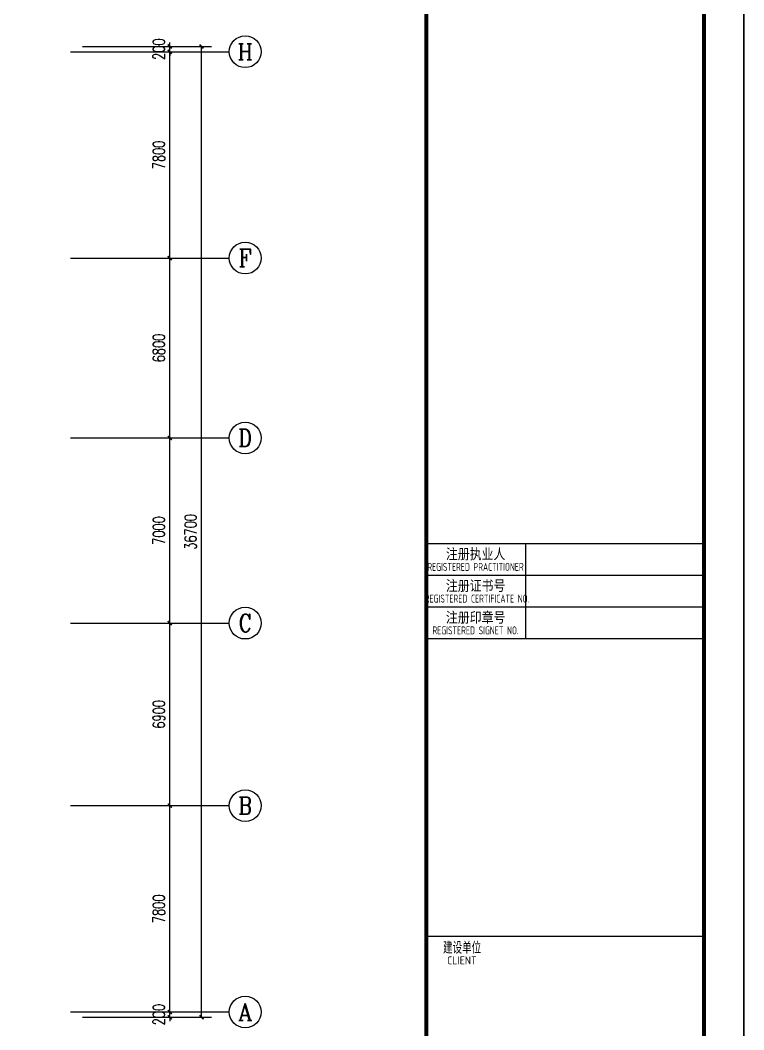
# Model space of a CAD drawing. Extents: x 1398449 to 2142961, y 256969 to 1032940.
# Drawn here: x 1660586 to 1687939, y 424031 to 462198 of the extents above; entities that cross this region are included whole.
import ezdxf
from ezdxf.enums import TextEntityAlignment as Align

# ---------------------------------------------------------------- set-up
doc = ezdxf.new("R2010")
doc.units = 0
doc.header["$LTSCALE"] = 1500
doc.header["$PDSIZE"] = 50
for name, color, linetype in [('1-建筑底图', 8, 'Continuous'), ('AXIS_TEXT', 7, 'Continuous'), ('BTTK', 7, 'Continuous'), ('PUB_TITLE', 4, 'Continuous'), ('党校-主楼（一期）参照$0$PUB_TITLE', 7, 'Continuous')]:
    doc.layers.add(name, color=color, linetype=linetype)
doc.layers.add('yichutu', color=7, linetype='Continuous', true_color=0xffffff, plot=False)
doc.styles.add('_TCH_AXIS', font='COMPLEX', dxfattribs={"bigfont": 'GBCBIG'})
doc.styles.add('_TCH_DIM_T3', font='SIMPLEX', dxfattribs={"width": 0.705882, "bigfont": 'GBCBIG'})
doc.styles.add('COMPLEX', font='COMPLEX')
doc.styles.add('HZ(TK)', font='geniso.shx', dxfattribs={"width": 0.9, "bigfont": 'hztxt.shx'})
doc.styles.get("Standard").update_dxf_attribs({"font": 'gbeitc.shx', "bigfont": 'gbcbig.shx'})
doc.linetypes.add('JIEDI', pattern='A,1.25,-0.25,0.25,-0.25,0.625,["/",Standard,S=0.6,R=0,X=0,Y=-0.3],0.625,-0.25,0.25,-0.25', length=4)
doc.dimstyles.new('_TCH_ARCH&&150', dxfattribs={"dimtxt": 446.25, "dimasz": 150, "dimexe": 375, "dimexo": 450, "dimgap": 189.375, "dimtad": 1, "dimdec": 0, "dimzin": 0, "dimdsep": 46, "dimtxsty": '_TCH_DIM_T3', "dimblk": 'ARCHTICK', "dimcen": 0.09, "dimclrt": 7, "dimazin": 2, "dimtfac": 1, "dimtdec": 0, "dimtix": 1, "dimtmove": 2, "dimatfit": 3, "dimfxl": 1, "dimtolj": 1, "dimtzin": 0, "dimarcsym": 0})

# ---------------------------------------------------------------- blocks, each defined once
blk = doc.blocks.new('_ArchTick')
at = {"color": 0, "linetype": 'ByBlock', "const_width": 0.4}
blk.add_lwpolyline([(-0.5, -0.5), (0.5, 0.5)], dxfattribs=at)
blk = doc.blocks.new('*D409')
at = {"layer": '1-建筑底图', "color": 0, "lineweight": -2, "transparency": 16777216}
for p, q in [((145850, 2100), (149525, 2100)), ((149150, 2100), (149150, 2250)), ((149150, 1900), (149150, 2100)), ((145850, 1900), (149525, 1900)), ((149150, 1900), (149150, 1750))]:
    blk.add_line(p, q, dxfattribs=at)
at = {"layer": 'Defpoints', "color": 0}
for p in [(145400, 2100), (149150, 2100), (145400, 1900)]:
    blk.add_point(p, dxfattribs=at)
at = {"layer": '1-建筑底图', "color": 0, "lineweight": -2, "transparency": 16777216, "xscale": 150, "yscale": 150, "zscale": 150}
for p, rotation in [((149150, 2100), 270), ((149150, 1900), 90)]:
    blk.add_blockref('_ArchTick', p, dxfattribs=dict(at, rotation=rotation))
at = {"layer": '1-建筑底图', "color": 7, "transparency": 16777216, "insert": (148737, 2000), "char_height": 446.2, "attachment_point": 5, "rotation": 90, "style": '_TCH_DIM_T3'}
blk.add_mtext('\\A1;200', dxfattribs=at)
blk = doc.blocks.new('*D410')
at = {"layer": '1-建筑底图', "color": 0, "lineweight": -2, "transparency": 16777216}
for p, q in [((145850, 9900), (149525, 9900)), ((149150, 2100), (149150, 9900)), ((145850, 2100), (149525, 2100))]:
    blk.add_line(p, q, dxfattribs=at)
at = {"layer": 'Defpoints', "color": 0}
for p in [(145400, 9900), (149150, 9900), (145400, 2100)]:
    blk.add_point(p, dxfattribs=at)
at = {"layer": '1-建筑底图', "color": 0, "lineweight": -2, "transparency": 16777216, "xscale": 150, "yscale": 150, "zscale": 150}
for p, rotation in [((149150, 9900), 90), ((149150, 2100), 270)]:
    blk.add_blockref('_ArchTick', p, dxfattribs=dict(at, rotation=rotation))
at = {"layer": '1-建筑底图', "color": 7, "transparency": 16777216, "insert": (148737, 6000), "char_height": 446.2, "attachment_point": 5, "rotation": 90, "style": '_TCH_DIM_T3'}
blk.add_mtext('\\A1;7800', dxfattribs=at)
blk = doc.blocks.new('*D411')
at = {"layer": '1-建筑底图', "color": 0, "lineweight": -2, "transparency": 16777216}
for p, q in [((145850, 16800), (149525, 16800)), ((149150, 9900), (149150, 16800)), ((145850, 9900), (149525, 9900))]:
    blk.add_line(p, q, dxfattribs=at)
at = {"layer": 'Defpoints', "color": 0}
for p in [(145400, 16800), (149150, 16800), (145400, 9900)]:
    blk.add_point(p, dxfattribs=at)
at = {"layer": '1-建筑底图', "color": 0, "lineweight": -2, "transparency": 16777216, "xscale": 150, "yscale": 150, "zscale": 150}
for p, rotation in [((149150, 16800), 90), ((149150, 9900), 270)]:
    blk.add_blockref('_ArchTick', p, dxfattribs=dict(at, rotation=rotation))
at = {"layer": '1-建筑底图', "color": 7, "transparency": 16777216, "insert": (148737, 13350), "char_height": 446.2, "attachment_point": 5, "rotation": 90, "style": '_TCH_DIM_T3'}
blk.add_mtext('\\A1;6900', dxfattribs=at)
blk = doc.blocks.new('*D412')
at = {"layer": '1-建筑底图', "color": 0, "lineweight": -2, "transparency": 16777216}
for p, q in [((145850, 23800), (149525, 23800)), ((149150, 16800), (149150, 23800)), ((145850, 16800), (149525, 16800))]:
    blk.add_line(p, q, dxfattribs=at)
at = {"layer": 'Defpoints', "color": 0}
for p in [(145400, 23800), (149150, 23800), (145400, 16800)]:
    blk.add_point(p, dxfattribs=at)
at = {"layer": '1-建筑底图', "color": 0, "lineweight": -2, "transparency": 16777216, "xscale": 150, "yscale": 150, "zscale": 150}
for p, rotation in [((149150, 23800), 90), ((149150, 16800), 270)]:
    blk.add_blockref('_ArchTick', p, dxfattribs=dict(at, rotation=rotation))
at = {"layer": '1-建筑底图', "color": 7, "transparency": 16777216, "insert": (148737, 20300), "char_height": 446.2, "attachment_point": 5, "rotation": 90, "style": '_TCH_DIM_T3'}
blk.add_mtext('\\A1;7000', dxfattribs=at)
blk = doc.blocks.new('*D413')
at = {"layer": '1-建筑底图', "color": 0, "lineweight": -2, "transparency": 16777216}
for p, q in [((145850, 30600), (149525, 30600)), ((149150, 23800), (149150, 30600)), ((145850, 23800), (149525, 23800))]:
    blk.add_line(p, q, dxfattribs=at)
at = {"layer": 'Defpoints', "color": 0}
for p in [(145400, 30600), (149150, 30600), (145400, 23800)]:
    blk.add_point(p, dxfattribs=at)
at = {"layer": '1-建筑底图', "color": 0, "lineweight": -2, "transparency": 16777216, "xscale": 150, "yscale": 150, "zscale": 150}
for p, rotation in [((149150, 30600), 90), ((149150, 23800), 270)]:
    blk.add_blockref('_ArchTick', p, dxfattribs=dict(at, rotation=rotation))
at = {"layer": '1-建筑底图', "color": 7, "transparency": 16777216, "insert": (148737, 27200), "char_height": 446.2, "attachment_point": 5, "rotation": 90, "style": '_TCH_DIM_T3'}
blk.add_mtext('\\A1;6800', dxfattribs=at)
blk = doc.blocks.new('*D414')
at = {"layer": '1-建筑底图', "color": 0, "lineweight": -2, "transparency": 16777216}
for p, q in [((145850, 38400), (149525, 38400)), ((149150, 30600), (149150, 38400)), ((145850, 30600), (149525, 30600))]:
    blk.add_line(p, q, dxfattribs=at)
at = {"layer": 'Defpoints', "color": 0}
for p in [(145400, 38400), (149150, 38400), (145400, 30600)]:
    blk.add_point(p, dxfattribs=at)
at = {"layer": '1-建筑底图', "color": 0, "lineweight": -2, "transparency": 16777216, "xscale": 150, "yscale": 150, "zscale": 150}
for p, rotation in [((149150, 38400), 90), ((149150, 30600), 270)]:
    blk.add_blockref('_ArchTick', p, dxfattribs=dict(at, rotation=rotation))
at = {"layer": '1-建筑底图', "color": 7, "transparency": 16777216, "insert": (148737, 34500), "char_height": 446.2, "attachment_point": 5, "rotation": 90, "style": '_TCH_DIM_T3'}
blk.add_mtext('\\A1;7800', dxfattribs=at)
blk = doc.blocks.new('*D415')
at = {"layer": '1-建筑底图', "color": 0, "lineweight": -2, "transparency": 16777216}
for p, q in [((145850, 38600), (149525, 38600)), ((149150, 38600), (149150, 38750)), ((149150, 38400), (149150, 38600)), ((145850, 38400), (149525, 38400)), ((149150, 38400), (149150, 38250))]:
    blk.add_line(p, q, dxfattribs=at)
at = {"layer": 'Defpoints', "color": 0}
for p in [(145400, 38600), (149150, 38600), (145400, 38400)]:
    blk.add_point(p, dxfattribs=at)
at = {"layer": '1-建筑底图', "color": 0, "lineweight": -2, "transparency": 16777216, "xscale": 150, "yscale": 150, "zscale": 150}
for p, rotation in [((149150, 38600), 270), ((149150, 38400), 90)]:
    blk.add_blockref('_ArchTick', p, dxfattribs=dict(at, rotation=rotation))
at = {"layer": '1-建筑底图', "color": 7, "transparency": 16777216, "insert": (148737, 38500), "char_height": 446.2, "attachment_point": 5, "rotation": 90, "style": '_TCH_DIM_T3'}
blk.add_mtext('\\A1;200', dxfattribs=at)
blk = doc.blocks.new('*D416')
at = {"layer": '1-建筑底图', "color": 0, "lineweight": -2, "transparency": 16777216}
for p, q in [((145850, 38600), (150725, 38600)), ((150350, 1900), (150350, 38600)), ((145850, 1900), (150725, 1900))]:
    blk.add_line(p, q, dxfattribs=at)
at = {"layer": 'Defpoints', "color": 0}
for p in [(145400, 38600), (150350, 38600), (145400, 1900)]:
    blk.add_point(p, dxfattribs=at)
at = {"layer": '1-建筑底图', "color": 0, "lineweight": -2, "transparency": 16777216, "xscale": 150, "yscale": 150, "zscale": 150}
for p, rotation in [((150350, 38600), 90), ((150350, 1900), 270)]:
    blk.add_blockref('_ArchTick', p, dxfattribs=dict(at, rotation=rotation))
at = {"layer": '1-建筑底图', "color": 7, "transparency": 16777216, "insert": (149937, 20250), "char_height": 446.2, "attachment_point": 5, "rotation": 90, "style": '_TCH_DIM_T3'}
blk.add_mtext('\\A1;36700', dxfattribs=at)
blk = doc.blocks.new('_AXISO')
blk.add_circle((0, 0), 0.5)
at = {"layer": 'AXIS_TEXT', "style": 'COMPLEX', "width": 1.041667}
blk.add_attdef('A', text='', height=0.56, dxfattribs=at).set_placement((-0.25, -0.28), (0.25, -0.28), align=Align.FIT)
blk = doc.blocks.new('vhtemplate_2020年新竖式图框_A1_1_2', base_point=(-420.5, 0))
at = {"layer": 'BTTK'}
for p, q in [((831, 321.01), (761, 321.01)), ((786, 321.01), (786, 297.01)), ((831, 313.01), (761, 313.01)), ((831, 305.01), (761, 305.01)), ((831, 305.01), (761, 305.01)), ((786, 305.01), (786, 297.01)), ((831, 297.01), (761, 297.01)), ((831, 222), (761, 222))]:
    blk.add_line(p, q, dxfattribs=at)
at = {"layer": 'PUB_TITLE', "color": 7}
blk.add_lwpolyline([(-420.5, 594), (841, 594), (841, 0), (-420.5, 0)], close=True, dxfattribs=at)
at = {"layer": 'PUB_TITLE', "const_width": 1}
blk.add_lwpolyline([(-395.5, 10), (831, 10), (831, 584), (-395.5, 584)], close=True, dxfattribs=at)
blk.add_lwpolyline([(761, 10), (761, 584)], dxfattribs=at)
at = {"layer": 'BTTK', "style": 'HZ(TK)'}
for s, height, p in [('注册执业人', 3, (773.42, 318.32)), ('注册证书号', 3, (773.42, 310.32)), ('注册印章号', 3, (773.42, 302.32)), ('CLIENT', 2, (769.95, 215.99))]:
    blk.add_text(s, height=height, dxfattribs=at).set_placement(p, align=Align.MIDDLE_CENTER)
for s, height, width, p in [('REGISTERED PRACTITIONER', 2, 0.65, (773.39, 315.16)), ('REGISTERED CERTIFICATE NO.', 2, 0.65, (773.78, 307.16)), ('REGISTERED SIGNET NO.', 2, 0.65, (773.39, 299.16)), ('建设单位', 3, 0.8, (770.01, 219.17))]:
    blk.add_text(s, height=height, dxfattribs=dict(at, width=width)).set_placement(p, align=Align.MIDDLE_CENTER)
at = {"layer": 'BTTK', "color": 4, "style": 'HZ(TK)', "width": 0.9}
for tag, p in [('合作单位', (796, 511.5)), ('建设单位', (796, 209.5)), ('工程名称', (796, 176.5)), ('子项名称', (806, 160)), ('图纸名称', (796, 141))]:
    blk.add_attdef(tag, text='', height=3.5, dxfattribs=at).set_placement(p, align=Align.MIDDLE_CENTER)
for tag, p in [('注册证书号', (808.5, 309.01)), ('注册印章号', (808.5, 301.01)), ('设计号', (806, 193)), ('图别', (789.75, 34)), ('图号', (822.25, 34)), ('版本号', (789.75, 26)), ('日期', (822.25, 26))]:
    blk.add_attdef(tag, text='', height=3.5, dxfattribs=at).set_placement(p, align=Align.MIDDLE)
blk = doc.blocks.new('yct-1261-594-189225-89100-150-1004.0')
at = {"layer": 'yichutu', "color": 7, "true_color": 0xffffff}
blk.add_lwpolyline([(0, 0), (0, 89100), (189225, 89100), (189225, 0)], close=True, dxfattribs=at)
blk = doc.blocks.new('1-四层建筑底图')
at = {"layer": '1-建筑底图'}
for p, q in [((145400, 38400), (151400, 38400)), ((145400, 30600), (151400, 30600)), ((145400, 23800), (151400, 23800)), ((145400, 16800), (151400, 16800)), ((145400, 9900), (151400, 9900)), ((145400, 2100), (151400, 2100))]:
    blk.add_line(p, q, dxfattribs=at)
ref = blk.add_blockref('_AXISO', (152000, 38400), dxfattribs=dict(at, xscale=1200, yscale=1200, zscale=1200))
ref.add_attrib('A', 'H', dxfattribs={"layer": 'AXIS_TEXT', "height": 608.3, "style": '_TCH_AXIS'}).set_placement((151710.3, 38095.9), (152289.7, 38095.9), align=Align.FIT)
ref = blk.add_blockref('_AXISO', (152000, 30600), dxfattribs=dict(at, xscale=1200, yscale=1200, zscale=1200))
ref.add_attrib('A', 'F', dxfattribs={"layer": 'AXIS_TEXT', "height": 668.2, "style": '_TCH_AXIS'}).set_placement((151745.5, 30265.9), (152254.5, 30265.9), align=Align.FIT)
ref = blk.add_blockref('_AXISO', (152000, 23800), dxfattribs=dict(at, xscale=1200, yscale=1200, zscale=1200))
ref.add_attrib('A', 'D', dxfattribs={"layer": 'AXIS_TEXT', "height": 652.9, "style": '_TCH_AXIS'}).set_placement((151735.7, 23473.6), (152264.3, 23473.6), align=Align.FIT)
ref = blk.add_blockref('_AXISO', (152000, 16800), dxfattribs=dict(at, xscale=1200, yscale=1200, zscale=1200))
ref.add_attrib('A', 'C', dxfattribs={"layer": 'AXIS_TEXT', "height": 683.5, "style": '_TCH_AXIS'}).set_placement((151755.9, 16458.2), (152244.1, 16458.2), align=Align.FIT)
ref = blk.add_blockref('_AXISO', (152000, 9900), dxfattribs=dict(at, xscale=1200, yscale=1200, zscale=1200))
ref.add_attrib('A', 'B', dxfattribs={"layer": 'AXIS_TEXT', "height": 652.9, "style": '_TCH_AXIS'}).set_placement((151735.7, 9573.6), (152264.3, 9573.6), align=Align.FIT)
ref = blk.add_blockref('_AXISO', (152000, 2100), dxfattribs=dict(at, xscale=1200, yscale=1200, zscale=1200))
ref.add_attrib('A', 'A', dxfattribs={"layer": 'AXIS_TEXT', "height": 637.8, "style": '_TCH_AXIS'}).set_placement((151726.7, 1781.1), (152273.3, 1781.1), align=Align.FIT)
for p1, p2, distance, picture, middle in [((145400, 38400), (145400, 38600), -3750, '*D415', (148737.5, 38500)), ((145400, 1900), (145400, 38600), -4950, '*D416', (149937.5, 20250)), ((145400, 30600), (145400, 38400), -3750, '*D414', (148737.5, 34500)), ((145400, 23800), (145400, 30600), -3750, '*D413', (148737.5, 27200)), ((145400, 16800), (145400, 23800), -3750, '*D412', (148737.5, 20300)), ((145400, 9900), (145400, 16800), -3750, '*D411', (148737.5, 13350)), ((145400, 2100), (145400, 9900), -3750, '*D410', (148737.5, 6000)), ((145400, 1900), (145400, 2100), -3750, '*D409', (148737.5, 2000))]:
    dim = blk.add_aligned_dim(p1=p1, p2=p2, distance=distance, dimstyle='_TCH_ARCH&&150', dxfattribs=at)
    dim.commit()
    dim.dimension.update_dxf_attribs({"geometry": picture, "text_midpoint": middle})

msp = doc.modelspace()

# ---------------------------------------------------------------- linework, layer by layer
at = {"layer": '党校-主楼（一期）参照$0$PUB_TITLE'}
msp.add_lwpolyline([(1498789.3, 394256.9), (1687939.3, 394256.9), (1687939.3, 483356.9), (1498789.3, 483356.9)], close=True, dxfattribs=at)
at = {"layer": '党校-主楼（一期）参照$0$PUB_TITLE', "const_width": 150}
msp.add_lwpolyline([(1502539.3, 395756.9), (1686439.3, 395756.9), (1686439.3, 481856.9), (1502539.3, 481856.9)], close=True, dxfattribs=at)

# ---------------------------------------------------------------- block references
at = {"xscale": 150, "yscale": 150, "zscale": 150}
msp.add_blockref('vhtemplate_2020年新竖式图框_A1_1_2', (1498714.3, 394256.9), dxfattribs=at)
at = {"layer": '1-建筑底图', "linetype": 'JIEDI'}
msp.add_blockref('1-四层建筑底图', (1517091, 422605), dxfattribs=at)
at = {"layer": 'yichutu'}
msp.add_blockref('yct-1261-594-189225-89100-150-1004.0', (1498714.3, 394256.9), dxfattribs=at)

doc.saveas('drawing.dxf')
